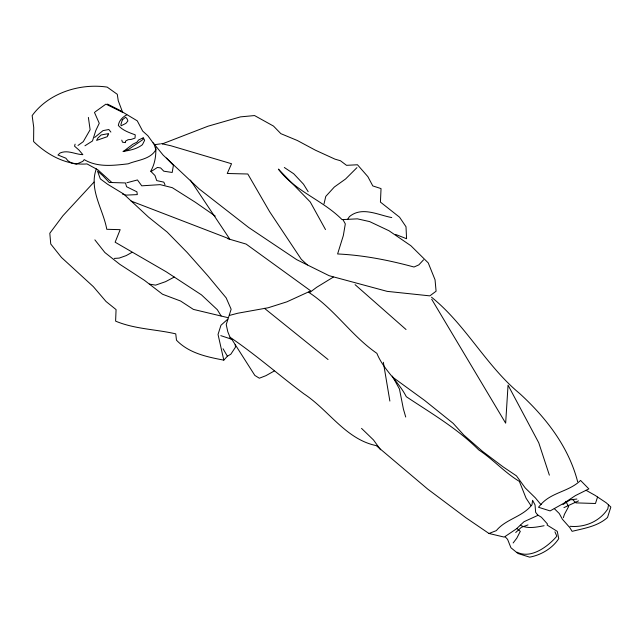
<?xml version="1.0" encoding="UTF-8"?>
<svg xmlns="http://www.w3.org/2000/svg" width="643" height="643" viewBox="0 0 643 643"><rect width="100%" height="100%" fill="white"/><g stroke="black" fill="none" stroke-linecap="round" stroke-linejoin="round"><path stroke-width="0.96" d="M608.527 504.884L607.812 508.862C599.597 521.505 584.841 527.686 570.092 526.295M96.346 168.828C88.678 189.605 103.218 209.264 106.778 229.294L120.169 229.664L115.137 242.202L166.183 271.772L201.46 294.864L217.318 309.693L221.096 315.922M324.016 203.839L325.776 196.396L334.328 187.025L345.564 179.003L356.945 167.646M75.102 144.153L74.54 146.178L79.009 150.084L82.859 154.666C75.159 154.424 67.812 149.634 60.048 153.002L57.966 155.027L65.867 158.194L67.804 160.662L71.381 162.936L76.212 164.23L82.818 161.385L84.209 159.625C97.704 167.614 113.369 165.484 128.206 163.82C137.538 159.938 150.374 159.52 155.863 149.739L154.175 144.402L147.882 135.753L142.698 131.108L137.264 120.844L118.955 109.84L107.51 104.086M597.532 497.063L595.466 503.493L575.943 502.882L572.278 499.225M563.34 517.671L564.441 514.32L568.661 506.515L565.695 501.323M347.574 219.376L349.43 216.619C361.977 206.146 378.1 215.019 391.764 217.575M423.568 259.812L418.81 264.892L414.004 267.014C389.015 260.222 363.512 255.167 337.599 253.961L343.322 235.595L345.315 223.901L342.912 219.536M513.138 542.965L516.795 538.175L520.308 531.351L516.876 528.45M94.031 182.065L62.901 215.759L49.808 233.232L50.757 244.01L61.447 257.449L93.315 286.625L106.031 301.503L116.07 309.596L115.603 321.13C134.684 329.176 155.952 329.24 175.756 333.862L176.479 340.195C188.889 353.16 206.853 356.921 223.804 360.128L227.405 356.23L230.853 354.172L235.515 347.107L235.177 344.704M515.718 532.492L521.344 527.34L527.991 524.913M94.642 137.481L102.993 130.633L108.86 129.508L110.877 132.088M227.807 319.129L220.967 325.245L218.033 334.448L223.804 360.128M309.902 292.364L316.637 287.317L333.347 277.093M77.996 145.471L83.268 141.661L90.124 129.733L88.38 117.412M95.068 111.922L105.902 104.134L122.628 112.348L118.232 100.646L117.291 94.312L107.196 87.11C80.045 83.068 48.707 92.865 32.15 115.603L33.741 127.451L33.597 141.54C47.654 155.268 66.904 165.629 86.99 163.909L97.865 169.808L111.914 182.548M562.987 504.554L570.148 499.844L576.908 499.04M151.025 171.552L157.398 167.461L160.629 167.936L163.78 171.191L172.203 172.469L173.401 165.347L166.352 158.025M84.94 145.776L92.479 140.978L95.791 130.545L99.255 123.295L94.465 112.437M126.792 114.872C122.684 116.857 118.899 120.82 118.32 125.465C122.66 130.433 129.219 132.635 135.255 134.837L135.022 138.108L131.14 139.427L128.094 139.708L125.538 141.147L125.457 142.617L122.459 142.175L121.784 140.102M143.035 137.907L138.631 139.965L136.846 142.232L132.94 144.136L123.207 151.595L129.155 148.999L142.955 139.539L143.317 137.747L144.627 140.319L142.408 144.707C136.871 149.007 129.91 150.438 123.118 151.362M131.928 252.394L126.237 255.584L119.212 258.092L114.269 258.414M274.304 370.971L265.872 375.697L259.338 378.213L254.845 375.432L231.681 339.086M174.269 277.061L165.581 281.666L155.598 285.138L149.353 284.102M563.943 507.616L578.523 500.865M162.374 143.863L208.019 126.205L240.45 116.881L254.54 115.555L273.492 126.076L280.862 133.664L297.267 140.471L315.4 150.189L335.051 159.175L340.428 160.734L346.513 165.323L357.476 164.769L367.876 176.664L372.787 185.915L381.042 188.592L380.423 202.095L399.56 217.205L406.006 226.746L406.577 238.714L395.614 234.446M488.977 533.481L496.332 530.628C505.728 519.062 522.646 516.884 531.97 504.795L532.581 500.286L535.04 504.916L535.635 512.302L537.95 515.332L523.973 521.738L516.546 528.763L504.241 537.09L488.977 533.481L466.079 517.864L427.691 489.082L376.259 445.607C345.789 439.362 328.677 410.033 303.89 393.821C279.054 375.19 255.745 354.663 230.009 337.237M126.872 182.741L137.449 179.952L141.757 185.827L160.187 184.637L172.3 187.684L195.303 202.232L215.252 216.072M229.639 315.367L237.83 313.221L268.155 307.772L286.891 301.832L310.754 290.901L246.132 244.083L227.887 238.714M544.091 525.725C536.423 527.164 527.477 529.109 520.308 525.21M154.65 144.675L160.477 143.863M161.377 143.646L170.765 145.72L231.544 163.74L227.244 173.489L247.812 174.004L269.642 211.716L301.302 259.314L307.354 264.924M227.606 317.578L193.39 309.396L180.579 301.02L162.534 294.237L144.474 280.348L119.815 264.329L104.881 252.53L94.867 239.855M122.467 194.073L126.221 195.11L137.313 194.604L136.903 191.815L126.591 186.735L125.473 182.95L109.23 182.467L102.703 175.555L97.487 171.046L100.324 178.883L107.59 184.244L123.625 193.993L148.453 217.069L167.156 232.059L187.121 252.434L207.609 275.526L226.167 297.87L231.142 309.251L226.223 324.578L227.823 331.82L230.548 338.58L231.914 339.456M220.79 335.638L232.019 339.351M131.116 201.066L229.704 239.003L190.416 180.104M586.054 490.296L595.04 495.319L606.309 502.842L610.85 507.03L607.531 517.47C597.701 526.312 584.455 528.273 572.101 531.335L569.802 527.606L562.36 519.198L559.257 513.508L554.274 508.589M537.693 514.987L541.398 517.237L547.466 524.005L547.121 525.05L557.272 531.367L558.743 538.665C552.361 548.399 541.004 555.086 529.639 557.151L518.009 553.51L510.936 547.756L507.584 539.348L505.277 536.921M517.052 552.208C531.126 559.297 548.045 546.446 556.838 536.182L554.933 531.817M284.319 167.493L293.73 173.771L303.504 184.179L308.158 191.694M308.479 292.179C334.537 308.961 351.424 335.815 376.878 353.337C383.614 369.998 398.242 380.937 406.304 396.699C431.244 413.312 457.31 428.455 478.714 449.891C493.085 459.335 504.586 472.46 519.367 481.406L526.078 498.221L531.005 505.695M393.789 377.988L424.541 400.356L453.162 423.343L463.724 434.981L482.475 451.33L503.18 466.914L516.474 475.876L525.267 487.981L535.362 497.875L540.851 504.514M264.442 308.302L328.051 359.525M355.057 284.64L406.03 329.513M431.525 297.203C465.797 324.763 485.883 365.562 519.713 393.572C545.987 417.58 568.637 446.781 577.655 481.752M361.535 428.383L373.527 439.989L380.56 449.77M153.138 142.818L163.129 155.1L199.274 189.018L248.688 227.501L296.672 259.643L329.168 275.71L387.182 291.367L429.837 295.868L436.091 291.215L435.046 279.793L428.246 262.907L410.877 245.73L388.975 230.741L369.612 221.586L357.395 218.845L342.044 219.617C322.939 200.206 295.113 191.381 278.379 169.109L310.248 201.958L325.503 229.583M431.71 299.268L505.663 423.182L508.05 385.133L538.762 442.802L549.371 475.153M223.057 348.787L227.405 356.23M392.367 376.099L399.448 388.991L403.41 409.061L405.725 417.034M164.978 184.806L163.828 182.146L156.715 180.587L154.995 175.547L150.695 171.223C154.891 164.094 156.112 155.791 155.831 147.633M383.349 362.282L389.867 401.055M122.307 119.855L120.892 124.67L121.133 125.763L125.899 123.384L127.893 120.956L127.033 118.738L125.626 117.243L122.307 119.855M108 134.974L107.26 136.694L96.587 140.391L98.041 137.859L101.176 134.958L108.627 133.599L108 134.974M541.012 504.321L538.496 507.263L550.127 510.912L564.056 503.099L575.437 495.576L588.867 488.897L580.549 480.409C569.272 491.646 551.734 492.136 541.012 504.321"/></g></svg>
